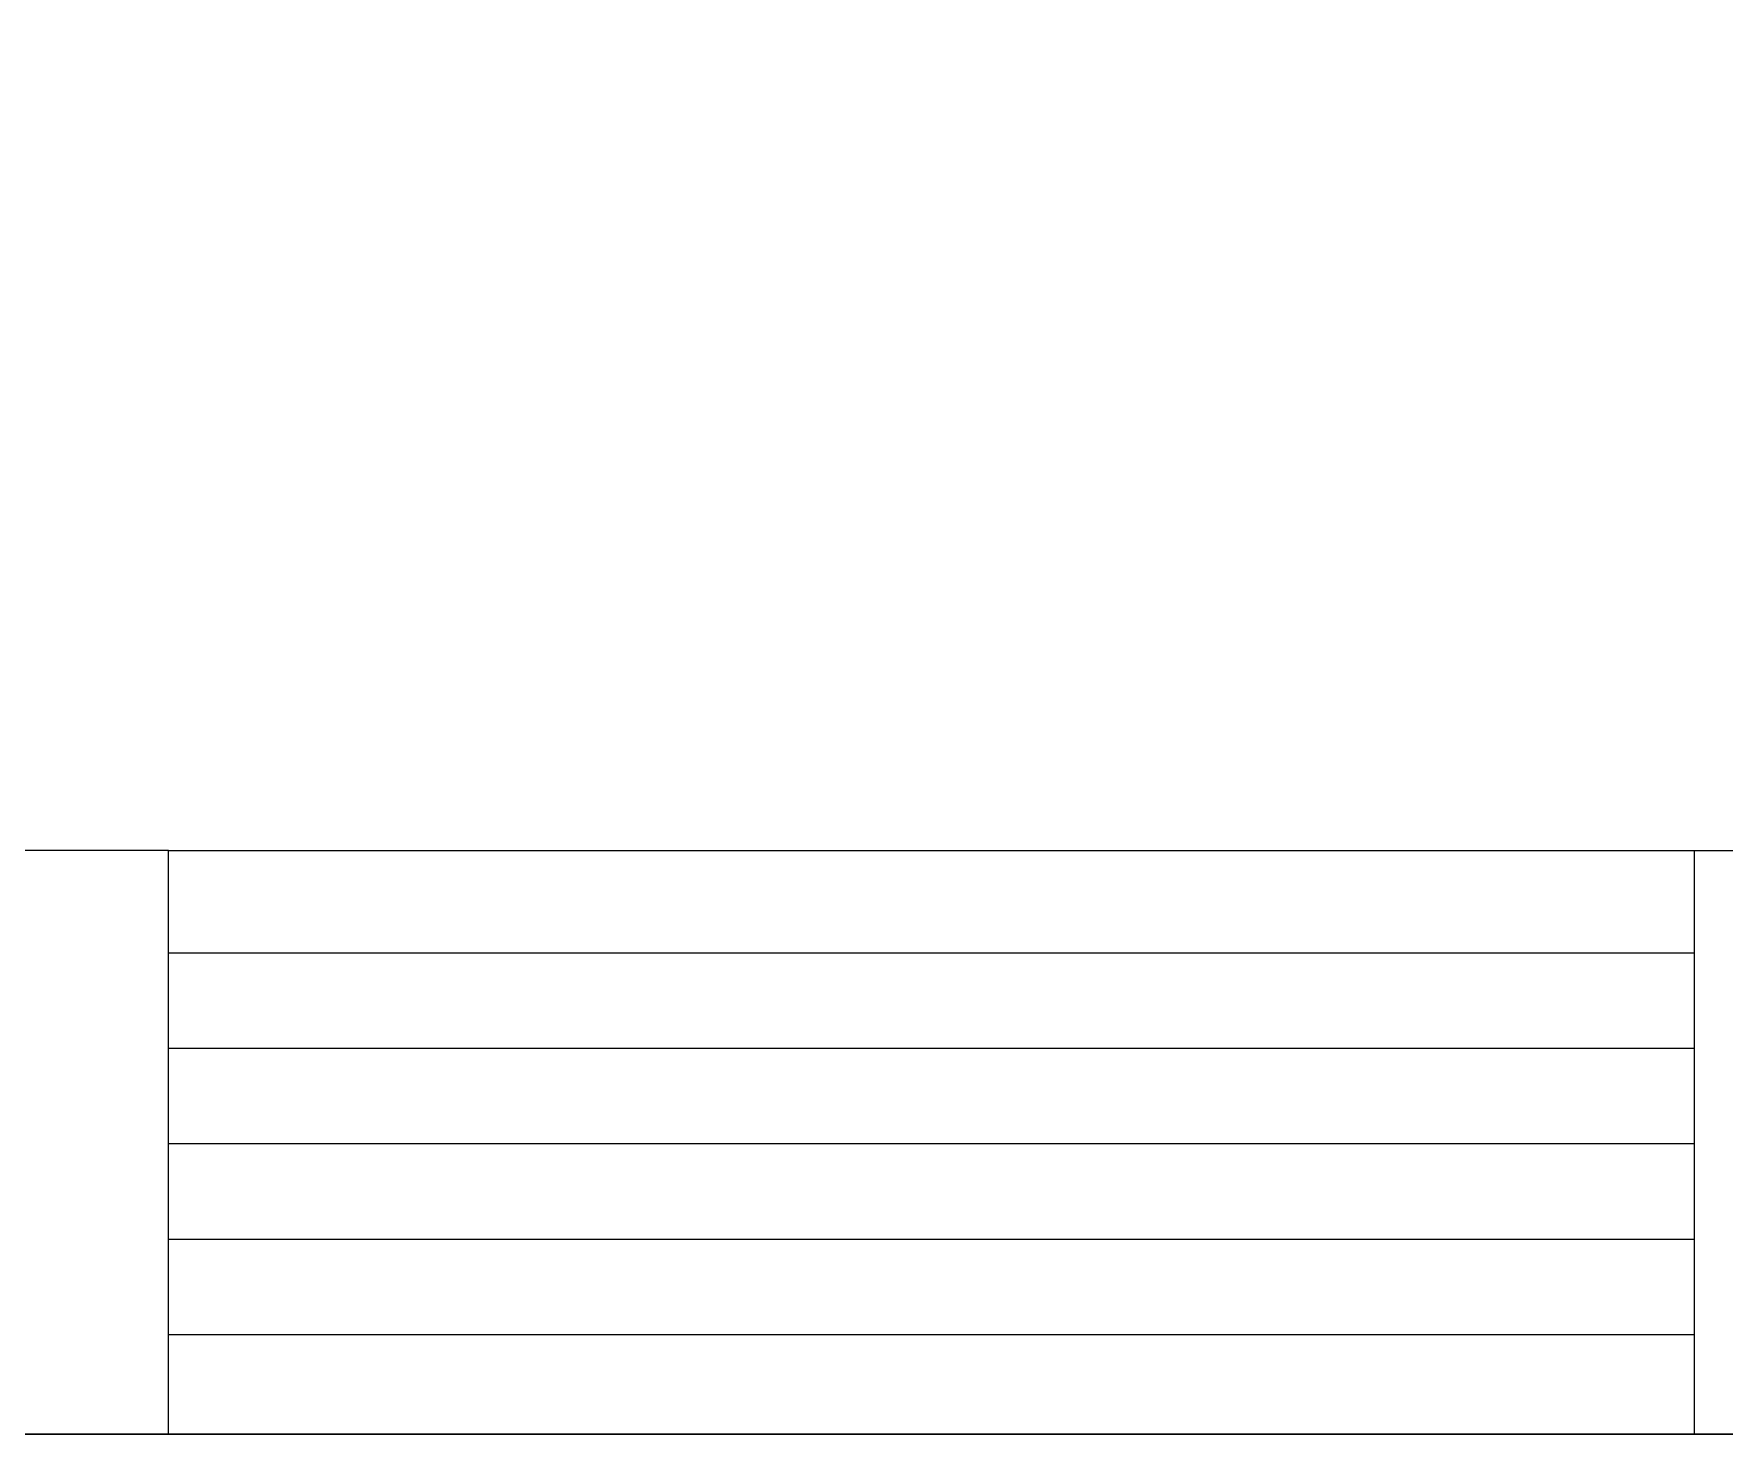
# Model space of a CAD drawing. Header units: inches. Extents: x 0 to 21.9, y 0 to 8.2.
# Drawn here: x 14.791 to 18.114, y -0.042 to 2.71 of the extents above; entities that cross this region are included whole.
import ezdxf

# ---------------------------------------------------------------- set-up
doc = ezdxf.new("R2010")
doc.units = ezdxf.units.IN
doc.header["$LTSCALE"] = 0.25
doc.header["$MEASUREMENT"] = 0
doc.layers.add('detail', color=7, linetype='Continuous')

msp = doc.modelspace()

# ---------------------------------------------------------------- linework, layer by layer
at = {"lineweight": 30}
msp.add_lwpolyline([(21.90378931647197, 8.184913876543416), (11.20733933529568, 8.184913876543416), (11.20733933529568, -0.04238705336940266), (21.90378931647197, -0.04238705336940266)], close=True, dxfattribs=at)
at = {"layer": 'detail', "color": 7}
for p, q in [((15.05556432588383, 1.10456815085603), (18.05556432588383, 1.10456815085603)), ((18.05556432588383, 1.104568150856031), (21.90378931647197, 1.104568150856031)), ((18.05556432588383, 1.104568150856031), (18.05556432588383, -0.04238705336940266)), ((15.05556432588383, 0.9037101508398848), (18.05556432588383, 0.9037101508398849)), ((15.05556432588383, 0.7162101508398848), (18.05556432588383, 0.7162101508398849)), ((15.05556432588383, 0.5287101508398848), (18.05556432588383, 0.5287101508398849)), ((15.05556432588383, 0.3412101508398848), (18.05556432588383, 0.3412101508398849)), ((15.05556432588383, 0.1537101508398848), (18.05556432588383, 0.1537101508398849))]:
    msp.add_line(p, q, dxfattribs=at)
at = {"layer": 'detail', "linetype": 'Continuous'}
msp.add_lwpolyline([(11.20733933529568, -0.04238705336940285), (21.90378931647197, -0.04238705336940285), (21.90378931647197, 8.184913876543416), (11.20733933529568, 8.184913876543416)], close=True, dxfattribs=at)
at = {"layer": 'detail', "color": 7}
msp.add_lwpolyline([(11.20733933529568, -0.04238705336940285), (15.05556432588383, -0.04238705336940268), (15.05556432588383, 1.104568150856031), (11.20733933529568, 1.104568150856031)], close=True, dxfattribs=at)

doc.saveas('drawing.dxf')
